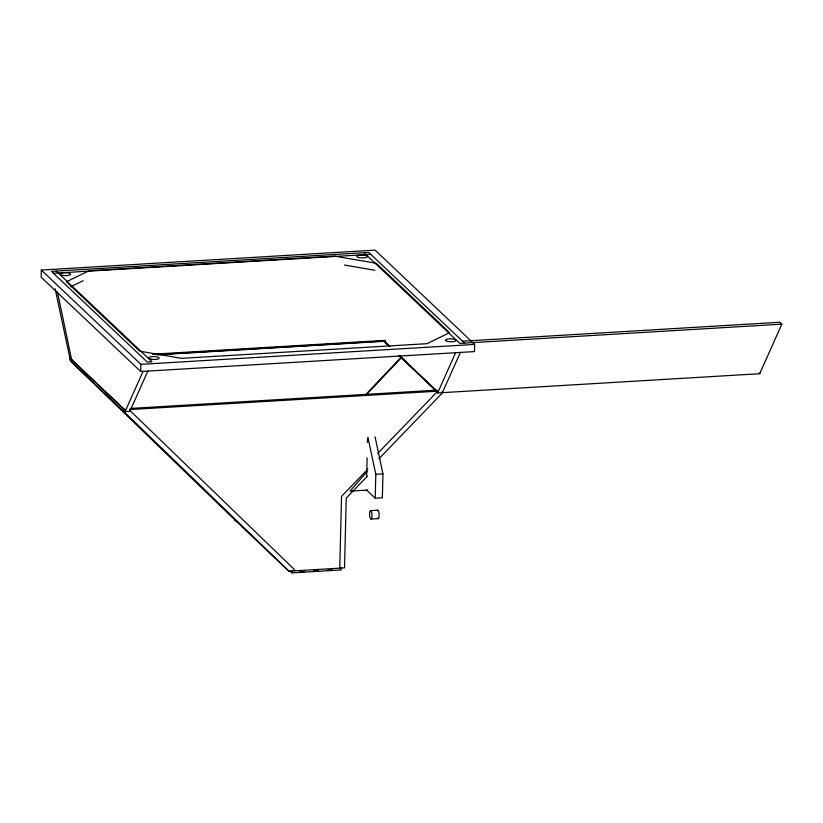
<?xml version="1.0" encoding="UTF-8"?>
<svg xmlns="http://www.w3.org/2000/svg" width="823" height="823" viewBox="0 0 823 823"><rect width="100%" height="100%" fill="white"/><g stroke="black" fill="none" stroke-linecap="round" stroke-linejoin="round"><path stroke-width="1.23" d="M41.325 270.047L41.15 277.217L140.733 371.512L474.49 351.586L474.665 344.415L375.082 250.12L41.325 270.047L140.908 364.342L474.665 344.415M70.367 360.906L70.428 358.324L124.839 409.854L124.777 412.426L70.367 360.906L235.934 521M71.683 359.939L57.425 291.908M71.786 362.254L71.848 359.672M123.779 408.836L123.707 411.418L288.924 571.183L344.539 567.86L346.246 498.1L367.315 476.25M147.883 370.988L129.849 411.325L125.075 411.603L125.106 410.523L70.264 358.591L70.233 359.682L55.151 288.77M129.849 411.325L129.88 410.245M140.733 371.512L140.908 364.342M341.185 567.561L341.123 569.948L292.021 572.88L292.072 570.493M294.48 570.853L294.511 569.65L129.592 410.163M339.776 568.148L341.524 496.403L367.86 469.089M366.636 476.98L367.109 457.763M367.48 442.383L367.572 438.546M375.051 436.787L382.952 473.863L382.366 497.781L375.216 498.203L375.802 474.295L367.902 437.219M401.223 357.192L365.741 394.577M401.573 357.521L366.101 394.906M377.736 453.422L437.126 391.799L399.783 355.824M462.536 341.206L779.844 322.256L781.85 324.159L759.701 373.714L437.62 392.941L437.651 391.861L399.536 355.773M441.889 391.779L441.848 393.497L378.909 458.792M759.701 373.714L759.722 372.634M125.075 411.603L143.109 371.276M437.62 392.941L455.654 352.614M442.383 392.664L460.417 352.326M367.13 471.528L349.991 491.125L367.552 490.076M70.747 286.764L83.164 280.705M53.464 273.257L370.772 254.317M152.317 354.229L385.174 340.331M157.512 354.559L385.082 340.969M157.409 354.826L385.154 341.226M781.85 324.159L459.779 343.386L363.992 252.692M130.168 408.455L437.013 390.133M129.952 409.545L436.797 391.223M375.802 474.295L382.952 473.863M370.566 510.61L377.716 510.178M371.039 519.056A4.228 1.193 86.6 0 0 371.718 512.698A4.228 1.193 86.6 0 0 369.65 512.729A4.228 1.193 86.6 0 0 371.039 519.056L378.189 518.624M299.644 571.851L304.675 571.553M313.481 571.028L318.522 570.73M327.328 570.205L332.358 569.897M344.487 265.037L374.877 270.253M464.542 343.109L368.755 252.414L51.448 271.353L147.235 362.048L151.998 361.77L56.221 271.076M383.621 340.527L389.907 346.473M383.734 340.815L389.31 346.092M383.611 341.123L388.991 346.226M398.867 355.577L437.126 391.799M366.317 489.788L375.216 498.203M290.159 571.121L292.021 572.88M234.514 519.652L288.924 571.183M377.171 510.723A4.228 1.193 86.6 0 1 378.734 511.752A4.228 1.193 86.6 0 1 379.002 517.194A4.228 1.193 86.6 0 1 377.531 517.996M88.987 270.777L66.406 281.795L139.673 351.164L181.461 358.344L427.014 343.675L449.595 332.667L376.327 263.288L334.539 256.118L88.987 270.777M447.609 341.432A5.35 1.471 1.4 0 0 456.014 340.547A5.35 1.471 1.4 0 0 448.422 338.911A5.35 1.471 1.4 0 0 447.609 341.432M150.804 359.157A5.35 1.471 1.4 0 0 159.199 358.262A5.35 1.471 1.4 0 0 151.617 356.626A5.35 1.471 1.4 0 0 150.804 359.157M359.054 257.578A5.35 1.471 1.4 0 0 367.449 256.694A5.35 1.471 1.4 0 0 359.857 255.048A5.35 1.471 1.4 0 0 359.054 257.578M62.25 275.304A5.35 1.471 1.4 0 0 70.644 274.409A5.35 1.471 1.4 0 0 63.052 272.773A5.35 1.471 1.4 0 0 62.25 275.304"/></g></svg>
